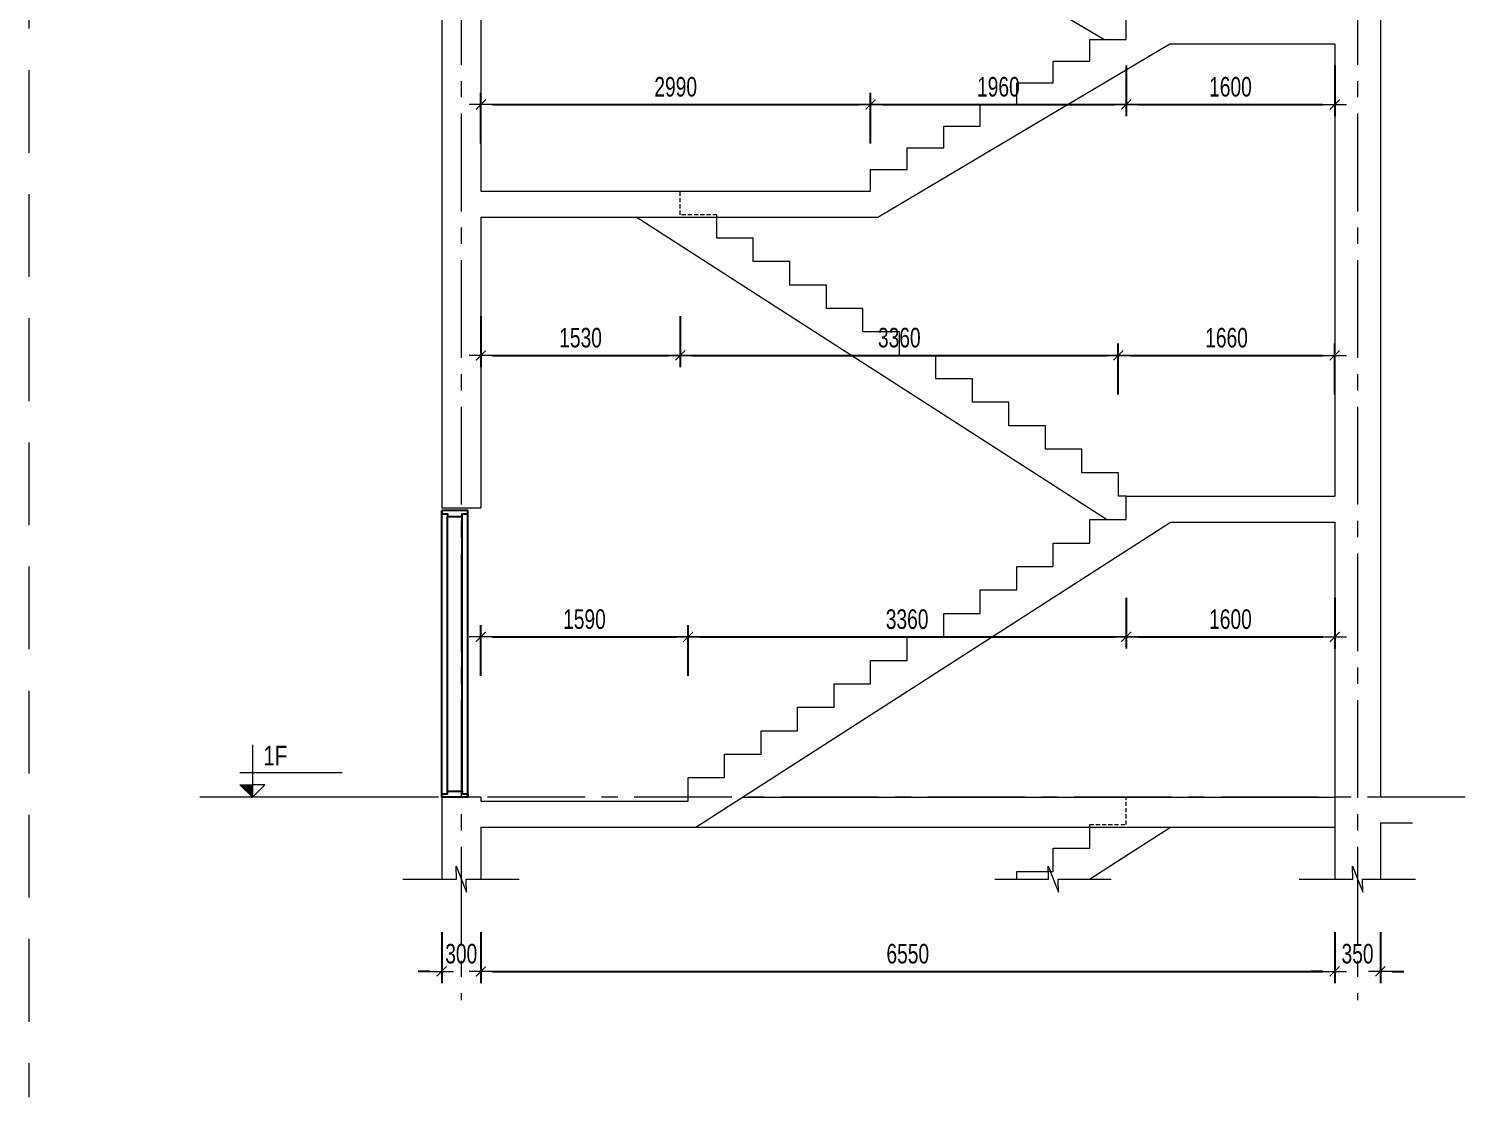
# Model space of a CAD drawing. Header units: millimetres. Extents: x -179076 to 254975, y -18667 to 296191.
# Drawn here: x 126039 to 137058, y 161452 to 169652 of the extents above; entities that cross this region are included whole.
import ezdxf

# ---------------------------------------------------------------- set-up
doc = ezdxf.new("R2010")
doc.units = ezdxf.units.MM
doc.linetypes.add('CENTER2', pattern=[1.125, 0.75, -0.125, 0.125, -0.125])
doc.linetypes.add('HIDDEN2', pattern=[4.7625, 3.175, -1.5875])
doc.layers.get('Defpoints').update_dxf_attribs({"color": 151, "lineweight": 9})
doc.layers.add('A-DOOR', color=4, linetype='Continuous')
doc.layers.add('DOOR', color=4, linetype='Continuous')
for name, color, linetype, lineweight in [('NDC_S_ANNO', 7, 'Continuous', 20), ('NDC_S_AXIS', 5, 'CENTER2', 13), ('NDC_S_CONTINUOUS', 3, 'Continuous', 20), ('NDC_S_DIM', 1, 'Continuous', 15), ('NDC_S_HIDDEN', 8, 'HIDDEN2', 13), ('NDC_S_SLAB', 2, 'Continuous', 20), ('NDC_S_SYMBOL', 1, 'Continuous', 15), ('NDC_S_TEXT SYMBOL', 7, 'Continuous', 20), ('NDC_S_VN TEXT', 7, 'Continuous', 20)]:
    doc.layers.add(name, color=color, linetype=linetype, lineweight=lineweight)
doc.styles.add('NDC_ANNO', font='', dxfattribs={"width": 0.8})
doc.styles.add('NDC_DIM', font='', dxfattribs={"width": 0.75})
doc.styles.get('NDC_ANNO').set_extended_font_data('Dotum')
doc.styles.get('NDC_DIM').set_extended_font_data('Dotum')
doc.dimstyles.new('NDC_dim_60', dxfattribs={"dimscale": 60, "dimtxt": 2.5, "dimasz": 1.5, "dimexe": 1.5, "dimexo": 2.5, "dimgap": 1, "dimtad": 1, "dimdec": 0, "dimzin": 0, "dimdsep": 46, "dimtxsty": 'NDC_DIM', "dimblk": 'DIMMARK', "dimcen": 0.09, "dimdle": 1.2, "dimclrd": 1, "dimclre": 1, "dimclrt": 3, "dimadec": 0, "dimazin": 0, "dimtfac": 1, "dimtdec": 0, "dimtix": 1, "dimtofl": 0, "dimtmove": 0, "dimatfit": 3, "dimfxl": 5, "dimfxlon": 1, "dimtolj": 1, "dimtzin": 0, "dimarcsym": 0})

# ---------------------------------------------------------------- blocks, each defined once
blk = doc.blocks.new('X-SECTION-2$0$X-SEC-DOO2')
at = {"layer": 'A-DOOR'}
for p, q in [((41976, 101972), (41976, 104172)), ((42176, 101972), (42176, 104172)), ((42021, 102017), (42021, 104127)), ((42131, 102017), (42131, 104127))]:
    blk.add_line(p, q, dxfattribs=at)
for points in [[(41976, 104172), (41976, 104147), (42021, 104147), (42021, 104127), (42131, 104127), (42131, 104147), (42176, 104147), (42176, 104172)], [(41976, 101972), (41976, 101997), (42021, 101997), (42021, 102017), (42131, 102017), (42131, 101997), (42176, 101997), (42176, 101972)]]:
    blk.add_lwpolyline(points, close=True, dxfattribs=at)
at = {"layer": 'Defpoints'}
blk.add_line((41976, 104192), (42176, 104192), dxfattribs=at)
blk = doc.blocks.new('kata_block_CT')
at = {"layer": 'NDC_S_ANNO'}
blk.add_hatch(color=3, dxfattribs=at).paths.add_polyline_path([(0, 1.6), (-1.61, 1.6), (0, 0)])
at = {"layer": 'NDC_S_ANNO', "ltscale": 50}
h = blk.add_hatch(dxfattribs=at)
h.set_pattern_fill('ANSI31', color=256, scale=1.406, style=0)
h.paths.add_polyline_path([(0, 1.6), (0, 0), (1.61, 1.6)])
for p, q in [((-1.59, 3.14), (11.47, 3.14)), ((11.56, 0), (-1.64, 0))]:
    blk.add_line(p, q, dxfattribs=at)
for points in [[(0, 6.69), (0, 0)], [(0, 0), (-1.61, 1.6), (0, 1.6)], [(0, 0), (1.61, 1.6), (0, 1.6)]]:
    blk.add_lwpolyline(points, dxfattribs=at)
at = {"layer": 'NDC_S_ANNO', "color": 8, "ltscale": 50}
blk.add_lwpolyline([(0, 0), (-1.61, 1.6), (0, 1.6)], dxfattribs=at)
at = {"layer": 'NDC_S_TEXT SYMBOL', "color": 3, "style": 'NDC_ANNO', "width": 0.8}
blk.add_attdef('CT', (1.41, 4.07), '', height=2.5, dxfattribs=at)
blk = doc.blocks.new('DIMMARK')
at = {"layer": 'NDC_S_DIM', "color": 1}
blk.add_line((-1.5, 0), (1, 0), dxfattribs=at)
at = {"layer": 'NDC_S_DIM', "color": 2, "const_width": 0.1}
blk.add_lwpolyline([(-0.42, -0.42), (0.42, 0.42)], dxfattribs=at)
blk = doc.blocks.new('*D2543')
at = {"layer": 'Defpoints', "color": 0, "transparency": 16777216}
for p in [(131097, 164985), (129507, 163725), (131097, 163725)]:
    blk.add_point(p, dxfattribs=at)
at = {"layer": 'NDC_S_DIM', "color": 1, "lineweight": -2, "transparency": 16777216}
for p, q in [((129507, 164685), (129507, 165075)), ((131097, 164685), (131097, 165075)), ((129597, 164985), (131007, 164985))]:
    blk.add_line(p, q, dxfattribs=at)
at = {"layer": 'NDC_S_DIM', "color": 1, "lineweight": -2, "transparency": 16777216, "xscale": 90, "yscale": 90, "zscale": 90, "rotation": 180}
blk.add_blockref('DIMMARK', (129507, 164985), dxfattribs=at)
at = {"layer": 'NDC_S_DIM', "color": 1, "lineweight": -2, "transparency": 16777216, "xscale": 90, "yscale": 90, "zscale": 90}
blk.add_blockref('DIMMARK', (131097, 164985), dxfattribs=at)
at = {"layer": 'NDC_S_DIM', "color": 3, "transparency": 16777216, "insert": (130302, 165120), "char_height": 150, "attachment_point": 5, "style": 'NDC_DIM'}
blk.add_mtext('\\A1;1590', dxfattribs=at)
blk = doc.blocks.new('*D2544')
at = {"layer": 'Defpoints', "color": 0, "transparency": 16777216}
for p in [(134457, 165885), (134457, 164985), (131097, 163725)]:
    blk.add_point(p, dxfattribs=at)
at = {"layer": 'NDC_S_DIM', "color": 1, "lineweight": -2, "transparency": 16777216}
for p, q in [((134457, 165285), (134457, 164895)), ((131097, 164685), (131097, 165075)), ((131187, 164985), (134367, 164985))]:
    blk.add_line(p, q, dxfattribs=at)
at = {"layer": 'NDC_S_DIM', "color": 1, "lineweight": -2, "transparency": 16777216, "xscale": 90, "yscale": 90, "zscale": 90, "rotation": 180}
blk.add_blockref('DIMMARK', (131097, 164985), dxfattribs=at)
at = {"layer": 'NDC_S_DIM', "color": 1, "lineweight": -2, "transparency": 16777216, "xscale": 90, "yscale": 90, "zscale": 90}
blk.add_blockref('DIMMARK', (134457, 164985), dxfattribs=at)
at = {"layer": 'NDC_S_DIM', "color": 3, "transparency": 16777216, "insert": (132777, 165120), "char_height": 150, "attachment_point": 5, "style": 'NDC_DIM'}
blk.add_mtext('\\A1;3360', dxfattribs=at)
blk = doc.blocks.new('*D2545')
at = {"layer": 'Defpoints', "color": 0, "transparency": 16777216}
for p in [(134457, 165885), (136057, 165865), (136057, 164985)]:
    blk.add_point(p, dxfattribs=at)
at = {"layer": 'NDC_S_DIM', "color": 1, "lineweight": -2, "transparency": 16777216}
for p, q in [((134457, 165285), (134457, 164895)), ((136057, 165285), (136057, 164895)), ((134547, 164985), (135967, 164985))]:
    blk.add_line(p, q, dxfattribs=at)
at = {"layer": 'NDC_S_DIM', "color": 1, "lineweight": -2, "transparency": 16777216, "xscale": 90, "yscale": 90, "zscale": 90, "rotation": 180}
blk.add_blockref('DIMMARK', (134457, 164985), dxfattribs=at)
at = {"layer": 'NDC_S_DIM', "color": 1, "lineweight": -2, "transparency": 16777216, "xscale": 90, "yscale": 90, "zscale": 90}
blk.add_blockref('DIMMARK', (136057, 164985), dxfattribs=at)
at = {"layer": 'NDC_S_DIM', "color": 3, "transparency": 16777216, "insert": (135257, 165120), "char_height": 150, "attachment_point": 5, "style": 'NDC_DIM'}
blk.add_mtext('\\A1;1600', dxfattribs=at)
blk = doc.blocks.new('*D2546')
at = {"layer": 'Defpoints', "color": 0, "transparency": 16777216}
for p in [(129507, 168405), (131037, 168405), (131037, 167145)]:
    blk.add_point(p, dxfattribs=at)
at = {"layer": 'NDC_S_DIM', "color": 1, "lineweight": -2, "transparency": 16777216}
for p, q in [((129507, 167445), (129507, 167055)), ((131037, 167445), (131037, 167055)), ((129597, 167145), (130947, 167145))]:
    blk.add_line(p, q, dxfattribs=at)
at = {"layer": 'NDC_S_DIM', "color": 1, "lineweight": -2, "transparency": 16777216, "xscale": 90, "yscale": 90, "zscale": 90, "rotation": 180}
blk.add_blockref('DIMMARK', (129507, 167145), dxfattribs=at)
at = {"layer": 'NDC_S_DIM', "color": 1, "lineweight": -2, "transparency": 16777216, "xscale": 90, "yscale": 90, "zscale": 90}
blk.add_blockref('DIMMARK', (131037, 167145), dxfattribs=at)
at = {"layer": 'NDC_S_DIM', "color": 3, "transparency": 16777216, "insert": (130272, 167280), "char_height": 150, "attachment_point": 5, "style": 'NDC_DIM'}
blk.add_mtext('\\A1;1530', dxfattribs=at)
blk = doc.blocks.new('*D2547')
at = {"layer": 'Defpoints', "color": 0, "transparency": 16777216}
for p in [(131037, 168405), (134397, 167145), (134397, 166065)]:
    blk.add_point(p, dxfattribs=at)
at = {"layer": 'NDC_S_DIM', "color": 1, "lineweight": -2, "transparency": 16777216}
for p, q in [((131037, 167445), (131037, 167055)), ((134397, 166845), (134397, 167235)), ((131127, 167145), (134307, 167145))]:
    blk.add_line(p, q, dxfattribs=at)
at = {"layer": 'NDC_S_DIM', "color": 1, "lineweight": -2, "transparency": 16777216, "xscale": 90, "yscale": 90, "zscale": 90, "rotation": 180}
blk.add_blockref('DIMMARK', (131037, 167145), dxfattribs=at)
at = {"layer": 'NDC_S_DIM', "color": 1, "lineweight": -2, "transparency": 16777216, "xscale": 90, "yscale": 90, "zscale": 90}
blk.add_blockref('DIMMARK', (134397, 167145), dxfattribs=at)
at = {"layer": 'NDC_S_DIM', "color": 3, "transparency": 16777216, "insert": (132717, 167280), "char_height": 150, "attachment_point": 5, "style": 'NDC_DIM'}
blk.add_mtext('\\A1;3360', dxfattribs=at)
blk = doc.blocks.new('*D2548')
at = {"layer": 'Defpoints', "color": 0, "transparency": 16777216}
for p in [(136057, 167145), (134397, 166065), (136057, 166065)]:
    blk.add_point(p, dxfattribs=at)
at = {"layer": 'NDC_S_DIM', "color": 1, "lineweight": -2, "transparency": 16777216}
for p, q in [((134397, 166845), (134397, 167235)), ((136057, 166845), (136057, 167235)), ((134487, 167145), (135967, 167145))]:
    blk.add_line(p, q, dxfattribs=at)
at = {"layer": 'NDC_S_DIM', "color": 1, "lineweight": -2, "transparency": 16777216, "xscale": 90, "yscale": 90, "zscale": 90, "rotation": 180}
blk.add_blockref('DIMMARK', (134397, 167145), dxfattribs=at)
at = {"layer": 'NDC_S_DIM', "color": 1, "lineweight": -2, "transparency": 16777216, "xscale": 90, "yscale": 90, "zscale": 90}
blk.add_blockref('DIMMARK', (136057, 167145), dxfattribs=at)
at = {"layer": 'NDC_S_DIM', "color": 3, "transparency": 16777216, "insert": (135227, 167280), "char_height": 150, "attachment_point": 5, "style": 'NDC_DIM'}
blk.add_mtext('\\A1;1660', dxfattribs=at)
blk = doc.blocks.new('*D2549')
at = {"layer": 'Defpoints', "color": 0, "transparency": 16777216}
for p in [(132497, 169070), (129507, 168405), (132497, 168405)]:
    blk.add_point(p, dxfattribs=at)
at = {"layer": 'NDC_S_DIM', "color": 1, "lineweight": -2, "transparency": 16777216}
for p, q in [((129507, 168770), (129507, 169160)), ((132497, 168770), (132497, 169160)), ((129597, 169070), (132407, 169070))]:
    blk.add_line(p, q, dxfattribs=at)
at = {"layer": 'NDC_S_DIM', "color": 1, "lineweight": -2, "transparency": 16777216, "xscale": 90, "yscale": 90, "zscale": 90, "rotation": 180}
blk.add_blockref('DIMMARK', (129507, 169070), dxfattribs=at)
at = {"layer": 'NDC_S_DIM', "color": 1, "lineweight": -2, "transparency": 16777216, "xscale": 90, "yscale": 90, "zscale": 90}
blk.add_blockref('DIMMARK', (132497, 169070), dxfattribs=at)
at = {"layer": 'NDC_S_DIM', "color": 3, "transparency": 16777216, "insert": (131002, 169205), "char_height": 150, "attachment_point": 5, "style": 'NDC_DIM'}
blk.add_mtext('\\A1;2990', dxfattribs=at)
blk = doc.blocks.new('*D2550')
at = {"layer": 'Defpoints', "color": 0, "transparency": 16777216}
for p in [(134457, 169568), (134457, 169070), (132497, 168405)]:
    blk.add_point(p, dxfattribs=at)
at = {"layer": 'NDC_S_DIM', "color": 1, "lineweight": -2, "transparency": 16777216}
for p, q in [((134457, 169370), (134457, 168980)), ((132497, 168770), (132497, 169160)), ((132587, 169070), (134367, 169070))]:
    blk.add_line(p, q, dxfattribs=at)
at = {"layer": 'NDC_S_DIM', "color": 1, "lineweight": -2, "transparency": 16777216, "xscale": 90, "yscale": 90, "zscale": 90, "rotation": 180}
blk.add_blockref('DIMMARK', (132497, 169070), dxfattribs=at)
at = {"layer": 'NDC_S_DIM', "color": 1, "lineweight": -2, "transparency": 16777216, "xscale": 90, "yscale": 90, "zscale": 90}
blk.add_blockref('DIMMARK', (134457, 169070), dxfattribs=at)
at = {"layer": 'NDC_S_DIM', "color": 3, "transparency": 16777216, "insert": (133477, 169205), "char_height": 150, "attachment_point": 5, "style": 'NDC_DIM'}
blk.add_mtext('\\A1;1960', dxfattribs=at)
blk = doc.blocks.new('*D2551')
at = {"layer": 'Defpoints', "color": 0, "transparency": 16777216}
for p in [(134457, 169568), (136057, 169535), (136057, 169070)]:
    blk.add_point(p, dxfattribs=at)
at = {"layer": 'NDC_S_DIM', "color": 1, "lineweight": -2, "transparency": 16777216}
for p, q in [((134457, 169370), (134457, 168980)), ((136057, 169370), (136057, 168980)), ((134547, 169070), (135967, 169070))]:
    blk.add_line(p, q, dxfattribs=at)
at = {"layer": 'NDC_S_DIM', "color": 1, "lineweight": -2, "transparency": 16777216, "xscale": 90, "yscale": 90, "zscale": 90, "rotation": 180}
blk.add_blockref('DIMMARK', (134457, 169070), dxfattribs=at)
at = {"layer": 'NDC_S_DIM', "color": 1, "lineweight": -2, "transparency": 16777216, "xscale": 90, "yscale": 90, "zscale": 90}
blk.add_blockref('DIMMARK', (136057, 169070), dxfattribs=at)
at = {"layer": 'NDC_S_DIM', "color": 3, "transparency": 16777216, "insert": (135257, 169205), "char_height": 150, "attachment_point": 5, "style": 'NDC_DIM'}
blk.add_mtext('\\A1;1600', dxfattribs=at)
blk = doc.blocks.new('*D2557')
at = {"layer": 'Defpoints', "color": 0, "transparency": 16777216}
for p in [(129207, 163755), (129507, 163525), (129507, 162418)]:
    blk.add_point(p, dxfattribs=at)
at = {"layer": 'NDC_S_DIM', "color": 1, "lineweight": -2, "transparency": 16777216}
for p, q in [((129207, 162718), (129207, 162328)), ((129507, 162718), (129507, 162328)), ((129117, 162418), (129027, 162418)), ((129597, 162418), (129687, 162418))]:
    blk.add_line(p, q, dxfattribs=at)
at = {"layer": 'NDC_S_DIM', "color": 1, "lineweight": -2, "transparency": 16777216, "xscale": 90, "yscale": 90, "zscale": 90}
blk.add_blockref('DIMMARK', (129207, 162418), dxfattribs=at)
at = {"layer": 'NDC_S_DIM', "color": 1, "lineweight": -2, "transparency": 16777216, "xscale": 90, "yscale": 90, "zscale": 90, "rotation": 180}
blk.add_blockref('DIMMARK', (129507, 162418), dxfattribs=at)
at = {"layer": 'NDC_S_DIM', "color": 3, "transparency": 16777216, "insert": (129357, 162553), "char_height": 150, "attachment_point": 5, "style": 'NDC_DIM'}
blk.add_mtext('\\A1;300', dxfattribs=at)
blk = doc.blocks.new('*D2558')
at = {"layer": 'Defpoints', "color": 0, "transparency": 16777216}
for p in [(129507, 163525), (136057, 163126), (136057, 162418)]:
    blk.add_point(p, dxfattribs=at)
at = {"layer": 'NDC_S_DIM', "color": 1, "lineweight": -2, "transparency": 16777216}
for p, q in [((129507, 162718), (129507, 162328)), ((136057, 162718), (136057, 162328)), ((129597, 162418), (135967, 162418))]:
    blk.add_line(p, q, dxfattribs=at)
at = {"layer": 'NDC_S_DIM', "color": 1, "lineweight": -2, "transparency": 16777216, "xscale": 90, "yscale": 90, "zscale": 90, "rotation": 180}
blk.add_blockref('DIMMARK', (129507, 162418), dxfattribs=at)
at = {"layer": 'NDC_S_DIM', "color": 1, "lineweight": -2, "transparency": 16777216, "xscale": 90, "yscale": 90, "zscale": 90}
blk.add_blockref('DIMMARK', (136057, 162418), dxfattribs=at)
at = {"layer": 'NDC_S_DIM', "color": 3, "transparency": 16777216, "insert": (132782, 162553), "char_height": 150, "attachment_point": 5, "style": 'NDC_DIM'}
blk.add_mtext('\\A1;6550', dxfattribs=at)
blk = doc.blocks.new('*D2559')
at = {"layer": 'Defpoints', "color": 0, "transparency": 16777216}
for p in [(136057, 163126), (136407, 163126), (136407, 162418)]:
    blk.add_point(p, dxfattribs=at)
at = {"layer": 'NDC_S_DIM', "color": 1, "lineweight": -2, "transparency": 16777216}
for p, q in [((136057, 162718), (136057, 162328)), ((136407, 162718), (136407, 162328)), ((135967, 162418), (135877, 162418)), ((136497, 162418), (136587, 162418))]:
    blk.add_line(p, q, dxfattribs=at)
at = {"layer": 'NDC_S_DIM', "color": 1, "lineweight": -2, "transparency": 16777216, "xscale": 90, "yscale": 90, "zscale": 90}
blk.add_blockref('DIMMARK', (136057, 162418), dxfattribs=at)
at = {"layer": 'NDC_S_DIM', "color": 1, "lineweight": -2, "transparency": 16777216, "xscale": 90, "yscale": 90, "zscale": 90, "rotation": 180}
blk.add_blockref('DIMMARK', (136407, 162418), dxfattribs=at)
at = {"layer": 'NDC_S_DIM', "color": 3, "transparency": 16777216, "insert": (136232, 162553), "char_height": 150, "attachment_point": 5, "style": 'NDC_DIM'}
blk.add_mtext('\\A1;350', dxfattribs=at)

msp = doc.modelspace()

# ---------------------------------------------------------------- linework, layer by layer
at = {"layer": 'NDC_S_AXIS', "ltscale": 1000}
for p, q in [((129357.4, 194875.1), (129357.4, 162198.4)), ((136232.4, 194875.1), (136232.4, 162198.4)), ((137058.3, 163754.7), (127350.6, 163754.7))]:
    msp.add_line(p, q, dxfattribs=at)
at = {"layer": 'NDC_S_CONTINUOUS'}
for p, q in [((134285.7, 169568.5), (132102.5, 170864.7)), ((134307.6, 165884.7), (130698.7, 168204.7)), ((131513.9, 163754.7), (136057.4, 163754.7)), ((131152.5, 163524.7), (136057.4, 163524.7)), ((134176.7, 163126.4), (134796.2, 163524.7))]:
    msp.add_line(p, q, dxfattribs=at)
for points in [[(134457.4, 166064.7), (134397.4, 166064.7), (134397.4, 166244.7), (134117.4, 166244.7), (134117.4, 166424.7), (133837.4, 166424.7), (133837.4, 166604.7), (133557.4, 166604.7), (133557.4, 166784.7), (133277.4, 166784.7), (133277.4, 166964.7), (132997.4, 166964.7), (132997.4, 167144.7), (132717.4, 167144.7), (132717.4, 167324.7), (132437.4, 167324.7), (132437.4, 167504.7), (132157.4, 167504.7), (132157.4, 167684.7), (131877.4, 167684.7), (131877.4, 167864.7), (131597.4, 167864.7), (131597.4, 168044.7), (131317.4, 168044.7), (131317.4, 168204.7)], [(133617.4, 163126.4), (133617.4, 163184.7), (133897.4, 163184.7), (133897.4, 163364.7), (134177.4, 163364.7), (134177.4, 163524.7)]]:
    msp.add_lwpolyline(points, dxfattribs=at)
at = {"layer": 'NDC_S_HIDDEN', "ltscale": 200}
msp.add_line((126039.4, 195052), (126039.4, 161452), dxfattribs=at)
at = {"layer": 'NDC_S_HIDDEN', "ltscale": 10}
for points in [[(131317.4, 168204.7), (131317.4, 168224.7), (131037.4, 168224.7), (131037.4, 168404.7)], [(134177.4, 163524.7), (134177.4, 163544.7), (134457.4, 163544.7), (134457.4, 163754.7)]]:
    msp.add_lwpolyline(points, dxfattribs=at)
at = {"layer": 'NDC_S_SLAB'}
for p, q in [((129207.4, 173524.7), (129207.4, 165974.7)), ((136407.4, 173484.7), (136407.4, 163754.7)), ((129507.4, 170864.7), (129507.4, 168404.7)), ((136057.4, 169534.7), (136057.4, 166064.7)), ((129507.4, 168204.7), (129507.4, 165974.7)), ((129207.4, 165974.7), (129507.4, 165974.7)), ((136057.4, 165864.7), (136057.4, 163126.4)), ((129207.4, 163754.7), (129207.4, 163126.4)), ((129507.4, 163754.7), (129207.4, 163754.7)), ((129507.4, 163754.7), (129507.4, 163724.7)), ((136652.5, 163754.7), (136407.4, 163754.7)), ((129507.4, 163524.7), (129507.4, 163126.4)), ((136407.4, 163554.7), (136407.4, 163126.4)), ((136652.5, 163554.7), (136407.4, 163554.7))]:
    msp.add_line(p, q, dxfattribs=at)
for points in [[(129507.4, 168404.7), (132497.4, 168404.7), (132497.4, 168571), (132777.4, 168571), (132777.4, 168737.2), (133057.4, 168737.2), (133057.4, 168903.5), (133337.4, 168903.5), (133337.4, 169069.7), (133617.4, 169069.7), (133617.4, 169236), (133897.4, 169236), (133897.4, 169402.2), (134177.4, 169402.2), (134177.4, 169568.5), (134457.4, 169568.5), (134457.4, 169734.7), (136057.4, 169734.7)], [(129507.4, 168204.7), (132552.3, 168204.7), (134792.3, 169534.7), (136057.4, 169534.7)], [(131097.4, 163724.7), (131097.4, 163904.7), (131377.4, 163904.7), (131377.4, 164084.7), (131657.4, 164084.7), (131657.4, 164264.7), (131937.4, 164264.7), (131937.4, 164444.7), (132217.4, 164444.7), (132217.4, 164624.7), (132497.4, 164624.7), (132497.4, 164804.7), (132777.4, 164804.7), (132777.4, 164984.7), (133057.4, 164984.7), (133057.4, 165164.7), (133337.4, 165164.7), (133337.4, 165344.7), (133617.4, 165344.7), (133617.4, 165524.7), (133897.4, 165524.7), (133897.4, 165704.7), (134177.4, 165704.7), (134177.4, 165884.7), (134457.4, 165884.7), (134457.4, 166064.7), (136057.4, 166064.7)], [(129507.4, 163524.7), (131156.2, 163524.7), (134796.2, 165864.7), (136057.4, 165864.7)], [(129507.4, 163724.7), (131097.4, 163724.7)]]:
    msp.add_lwpolyline(points, dxfattribs=at)
at = {"layer": 'NDC_S_SYMBOL'}
for points in [[(128910, 163126.4), (129319.6, 163126.4), (129317.4, 163226.4), (129397.4, 163026.4), (129395.3, 163126.4), (129801.5, 163126.4)], [(133451.1, 163126.4), (133860.7, 163126.4), (133858.6, 163226.4), (133938.6, 163026.4), (133936.4, 163126.4), (134342.7, 163126.4)], [(135785, 163126.4), (136194.6, 163126.4), (136192.4, 163226.4), (136272.4, 163026.4), (136270.3, 163126.4), (136676.5, 163126.4)]]:
    msp.add_lwpolyline(points, dxfattribs=at)

# ---------------------------------------------------------------- block references
at = {"layer": 'DOOR'}
msp.add_blockref('X-SECTION-2$0$X-SEC-DOO2', (87231.8, 61782.8), dxfattribs=at)
at = {"layer": 'NDC_S_VN TEXT', "xscale": 60, "yscale": 60, "zscale": 60}
msp.add_blockref('kata_block_CT', (127754.8, 163754.7), dxfattribs=at).add_auto_attribs({'CT': '1F'})

# ---------------------------------------------------------------- dimensions: what is measured, and where the dimension line sits
at = {"layer": 'NDC_S_DIM'}
for base, p1, p2, picture, middle in [((134457.4, 169069.7), (132497.4, 168404.7), (134457.4, 169568.5), '*D2550', (133477.4, 169204.8)), ((136057.4, 169069.7), (134457.4, 169568.5), (136057.4, 169534.7), '*D2551', (135257.4, 169204.8)), ((134397.4, 167144.7), (131037.4, 168404.7), (134397.4, 166064.7), '*D2547', (132717.4, 167279.8)), ((136057.4, 167144.7), (134397.4, 166064.7), (136057.4, 166064.7), '*D2548', (135227.4, 167279.8)), ((134457.4, 164984.7), (131097.4, 163724.7), (134457.4, 165884.7), '*D2544', (132777.4, 165119.8)), ((136057.4, 164984.7), (134457.4, 165884.7), (136057.4, 165864.7), '*D2545', (135257.4, 165119.8)), ((136057.4, 162417.9), (129507.4, 163524.7), (136057.4, 163126.4), '*D2558', (132782.4, 162553)), ((136407.4, 162417.9), (136057.4, 163126.4), (136407.4, 163126.4), '*D2559', (136232.4, 162553))]:
    dim = msp.add_linear_dim(base=base, p1=p1, p2=p2, dimstyle='NDC_dim_60', override={"dimtmove": 1}, dxfattribs=at)
    dim.commit()
    dim.dimension.update_dxf_attribs({"geometry": picture, "text_midpoint": middle})
for base, p1, p2, picture, middle in [((132497.4, 169069.7), (129507.4, 168404.7), (132497.4, 168404.7), '*D2549', (131002.4, 169204.8)), ((131037.4, 167144.7), (129507.4, 168404.7), (131037.4, 168404.7), '*D2546', (130272.4, 167279.8)), ((131097.4, 164984.7), (129507.4, 163724.7), (131097.4, 163724.7), '*D2543', (130302.4, 165119.8)), ((129507.4, 162417.9), (129207.4, 163754.7), (129507.4, 163524.7), '*D2557', (129357.4, 162553))]:
    dim = msp.add_linear_dim(base=base, p1=p1, p2=p2, dimstyle='NDC_dim_60', dxfattribs=at)
    dim.commit()
    dim.dimension.update_dxf_attribs({"geometry": picture, "text_midpoint": middle})

doc.saveas('drawing.dxf')
